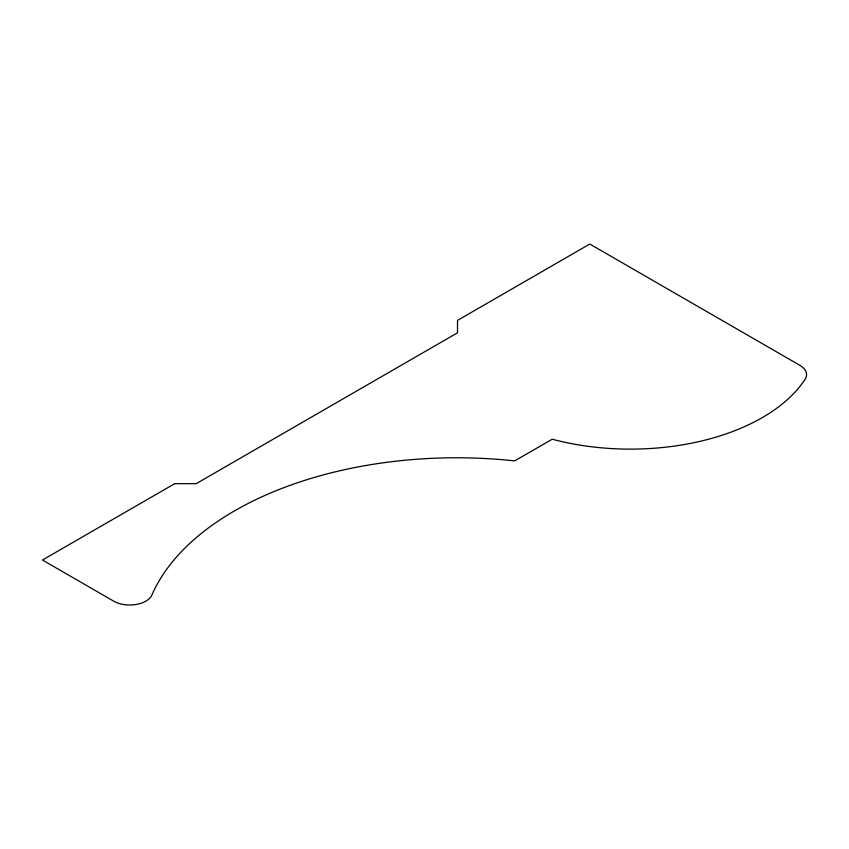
<?xml version="1.0" encoding="UTF-8"?>
<svg xmlns="http://www.w3.org/2000/svg" width="849" height="849" viewBox="0 0 849 849"><rect width="100%" height="100%" fill="white"/><g stroke="black" fill="none" stroke-linecap="round" stroke-linejoin="round"><path stroke-width="1.27" d="M174.714 483.675L42.45 560.032L113.681 601.156A22.764 13.149 0 0 0 135.851 604.53A22.764 13.149 0 0 0 151.865 595.064A314.151 181.378 0 0 1 514.664 460.901L552.221 439.209A186.589 107.727 0 0 0 805.107 379.248A22.764 13.149 0 0 0 799.885 365.335L589.779 244.034L457.515 320.402L457.515 332.787L196.183 483.675L174.714 483.675"/></g></svg>
